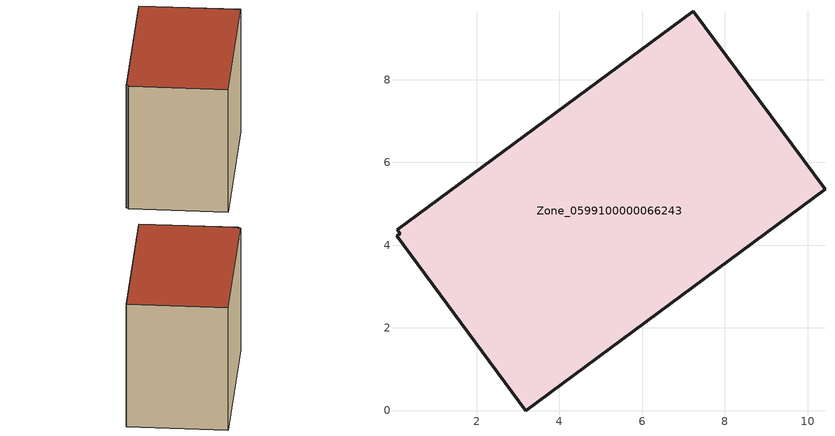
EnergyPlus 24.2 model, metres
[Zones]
Zone_0599100000066243
 floor ground (C_G): 10.42,5.35 3.18,0 0.06,4.23 0.15,4.27 0.08,4.37 7.24,9.65 z0
 wall outside (C_F): 10.42,5.35 7.24,9.65 0.08,4.37 0.15,4.27 0.06,4.23 3.18,0 10.42,5.35 z0:7.23
 roof outside (C_R): 3.18,0 10.42,5.35 7.24,9.65 0.08,4.37 0.15,4.27 0.06,4.23 z7.23
[BUILDING]
Pand.0599100000066243: North Axis=0; Terrain=City; Loads Convergence Tolerance Value=0.04; Temperature Convergence Tolerance Value=0.4; Solar Distribution=FullExterior; Maximum Number of Warmup Days=25; Minimum Number of Warmup Days=1
[Site:Location]
Rotterdam.The.Hague.AP_ZH_NLD Design_Conditions: Latitude=51.96; Longitude=4.45; Time Zone=1; Elevation=-4.5
[SITE:GROUNDTEMPERATURE:BUILDINGSURFACE]
18, 18, 18, 18, 18, 18, 18, 18, 18, 18, 18, 18
[MATERIAL] Thermal Absorptance=0.9; Solar Absorptance=0.7; Visible Absorptance=0.7
Name | Roughness | Thickness | Conductivity | Density | Specific Heat
G.TC.1975-1991 | MediumSmooth | 0.15 | 0.288461 | 540 | 1210
F.TC.1975-1991 | Rough | 0.3 | 0.230769 | 1920 | 840
R.TC.1975-1991 | MediumRough | 0.2 | 0.153846 | 1500 | 1000
[CONSTRUCTION]
C_G: G.TC.1975-1991
C_F: F.TC.1975-1991
C_R: R.TC.1975-1991
[ZONE]
Zone_0599100000066243: Type=1; Multiplier=1; Ceiling Height=Autocalculate; Volume=Autocalculate; Floor Area=autocalculate; Part of Total Floor Area=Yes
[ZONEINFILTRATION:DESIGNFLOWRATE]
Infil_Zone_0599100000066243: Zone or ZoneList or Space or SpaceList=Zone_0599100000066243; Schedule=AlwaysOn; Design Flow Rate Calculation Method=Flow/Area; Flow Rate per Floor Area=0.003; Constant Term Coefficient=1; Temperature Term Coefficient=0; Velocity Term Coefficient=0; Velocity Squared Term Coefficient=0
[HVACTEMPLATE:ZONE:IDEALLOADSAIRSYSTEM]
Zone_0599100000066243: Maximum Heating Supply Air Temperature=50; Minimum Cooling Supply Air Temperature=13; Maximum Heating Supply Air Humidity Ratio=0.0156; Minimum Cooling Supply Air Humidity Ratio=0.0077; Heating Limit=NoLimit; Cooling Limit=NoLimit; Dehumidification Control Type=ConstantSensibleHeatRatio; Cooling Sensible Heat Ratio=0.7; Dehumidification Setpoint=60; Humidification Control Type=None; Humidification Setpoint=30; Outdoor Air Method=None; Outdoor Air Flow Rate per Person=0.00944; Outdoor Air Flow Rate per Zone Floor Area=0; Outdoor Air Flow Rate per Zone=0; Demand Controlled Ventilation Type=None; Outdoor Air Economizer Type=NoEconomizer; Heat Recovery Type=None; Sensible Heat Recovery Effectiveness=0.7; Latent Heat Recovery Effectiveness=0.65
[ZONECONTROL:THERMOSTAT]
ThermostatControl_Zone_0599100000066243: Zone or ZoneList=Zone_0599100000066243; Control Type Schedule=DualSetpointControlType; Control 1=Thermostat_Zone_0599100000066243; Temperature Difference Between Cutout And Setpoint=0
[THERMOSTATSETPOINT:DUALSETPOINT]
Thermostat_Zone_0599100000066243: Heating Setpoint Temperature Schedule=HeatingSetpoint_Zone_0599100000066243; Cooling Setpoint Temperature Schedule=CoolingSetpoint_Zone_0599100000066243
[SCHEDULE:COMPACT]
HeatingSetpoint_Zone_0599100000066243: Through: 12/31, For: AllDays, Until: 24:00, 21
CoolingSetpoint_Zone_0599100000066243: Through: 12/31, For: AllDays, Until: 24:00, 24
DualSetpointControlType: Through: 12/31, For: AllDays, Until: 24:00, 4
AlwaysOn: Through: 12/31, For: AllDays, Until: 24:00, 1
